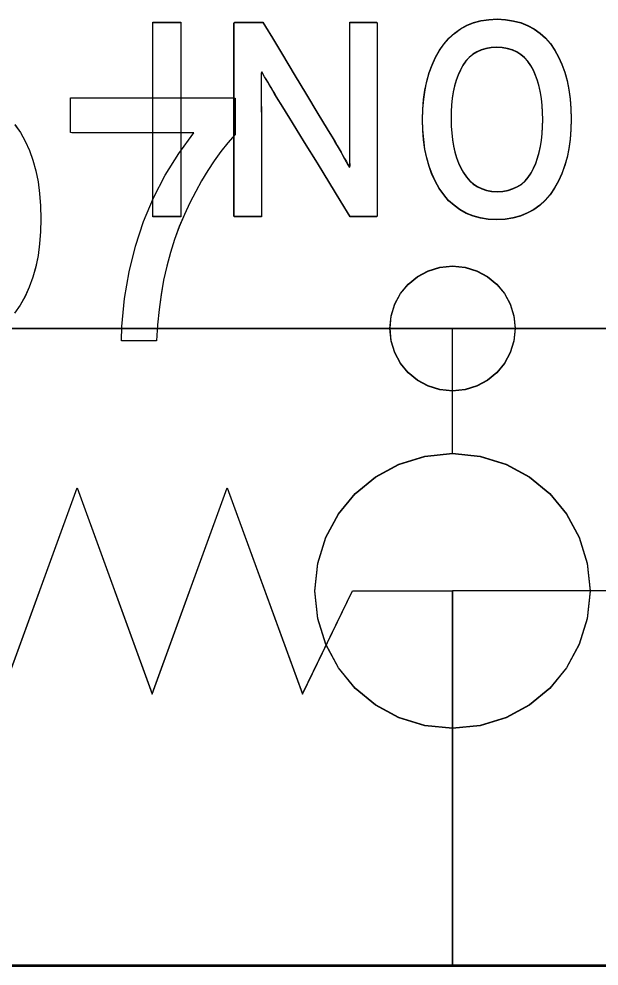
# Model space of a CAD drawing. Extents: x 1 to 47.7, y 0.2 to 35.
# Drawn here: x 35.1976 to 35.4295, y 11.9349 to 12.3136 of the extents above; entities that cross this region are included whole.
import ezdxf

# ---------------------------------------------------------------- set-up
doc = ezdxf.new("R2010")
doc.units = 0
doc.header["$MEASUREMENT"] = 0
for name, color, linetype in [('5_1___24__TARGET_LEDS___12', 7, 'CONTINUOUS'), ('6_1__EMPTY_IO_BOARD_POSITI', 7, 'CONTINUOUS'), ('6_2___8__INDEPENDENT_INPUT', 7, 'CONTINUOUS'), ('6_3___8__OPTOISO_INDEPENDE', 7, 'CONTINUOUS'), ('6_4___24__OPTOISO_INDEPEND', 7, 'CONTINUOUS'), ('6_5___8__INDEPENDENT_INPUT', 7, 'CONTINUOUS'), ('6_6___8__INDEPENDENT_INPUT', 7, 'CONTINUOUS'), ('6_7___8__OPTOISO_INDEPENDE', 7, 'CONTINUOUS'), ('6_8___8__OPTOISO_INDEPENDE', 7, 'CONTINUOUS')]:
    doc.layers.add(name, color=color, linetype=linetype)

msp = doc.modelspace()

# ---------------------------------------------------------------- linework, layer by layer
at = {"layer": '5_1___24__TARGET_LEDS___12'}
for points in [[(35.25103, 12.2345), (35.25103, 12.31225), (35.26232, 12.31225), (35.26232, 12.2345), (35.25103, 12.2345)], [(35.07088, 12.1398), (35.07088, 12.18979), (35.37088, 12.18977)], [(35.37088, 12.1398), (35.37088, 12.18979), (35.67087, 12.18977)], [(35.37088, 12.0298), (35.37088, 11.93517)], [(36.19584, 11.93527), (36.08472, 11.93527), (35.96826, 11.93527), (35.8469, 11.93527), (35.72109, 11.93527), (35.59127, 11.93527), (35.45788, 11.93527), (35.32138, 11.93527), (35.1822, 11.93527), (35.0408, 11.93527), (34.7531, 11.93527), (34.46184, 11.93527)]]:
    msp.add_lwpolyline(points, dxfattribs=at)
for points in [[(35.33002, 12.2345), (35.32893, 12.23628), (35.32601, 12.24103), (35.3218, 12.24786), (35.31686, 12.2559), (35.31172, 12.26424), (35.30693, 12.27202), (35.30304, 12.27835), (35.30058, 12.28234), (35.29979, 12.28363), (35.29906, 12.28484), (35.29835, 12.28603), (35.29767, 12.28717), (35.29701, 12.28829), (35.29638, 12.28937), (35.29576, 12.29042), (35.29518, 12.29143), (35.29461, 12.29241), (35.29438, 12.29178), (35.29438, 12.28991), (35.29439, 12.28798), (35.29439, 12.28599), (35.29441, 12.28394), (35.29442, 12.28183), (35.29444, 12.27966), (35.29446, 12.27743), (35.29448, 12.27514), (35.29449, 12.27371), (35.29449, 12.2701), (35.29449, 12.26465), (35.29449, 12.25811), (35.29449, 12.2512), (35.29449, 12.24466), (35.29449, 12.23922), (35.29449, 12.2356), (35.29448, 12.2345), (35.29397, 12.2345), (35.29283, 12.2345), (35.29124, 12.2345), (35.28941, 12.2345), (35.28754, 12.2345), (35.28583, 12.2345), (35.28447, 12.2345), (35.28366, 12.2345), (35.28353, 12.23505), (35.28353, 12.24009), (35.28353, 12.24925), (35.28353, 12.26114), (35.28353, 12.27433), (35.28353, 12.28743), (35.28353, 12.29901), (35.28353, 12.30767), (35.28353, 12.312), (35.28375, 12.31225), (35.28469, 12.31225), (35.28618, 12.31225), (35.28802, 12.31225), (35.28999, 12.31225), (35.29189, 12.31225), (35.2935, 12.31225), (35.29462, 12.31225), (35.29504, 12.31225), (35.29609, 12.31052), (35.29887, 12.3059), (35.30288, 12.29925), (35.3076, 12.29143), (35.3125, 12.28331), (35.31706, 12.27574), (35.32078, 12.26958), (35.32312, 12.2657), (35.32391, 12.26438), (35.32475, 12.26293), (35.32556, 12.26154), (35.32633, 12.26019), (35.32707, 12.2589), (35.32777, 12.25766), (35.32844, 12.25646), (35.32907, 12.25532), (35.32967, 12.25422), (35.3299, 12.25485), (35.32988, 12.25678), (35.32986, 12.25876), (35.32985, 12.26079), (35.32983, 12.26289), (35.32982, 12.26503), (35.32981, 12.26723), (35.32981, 12.26948), (35.32981, 12.27179), (35.32981, 12.27321), (35.32981, 12.27681), (35.32981, 12.28223), (35.32981, 12.28875), (35.32981, 12.29562), (35.32981, 12.30214), (35.32981, 12.30756), (35.32981, 12.31116), (35.32982, 12.31225), (35.33032, 12.31225), (35.33147, 12.31225), (35.33306, 12.31225), (35.33488, 12.31225), (35.33675, 12.31225), (35.33847, 12.31225), (35.33983, 12.31225), (35.34063, 12.31225), (35.34077, 12.3117), (35.34077, 12.30667), (35.34077, 12.2975), (35.34077, 12.28561), (35.34077, 12.27242), (35.34077, 12.25933), (35.34077, 12.24774), (35.34077, 12.23908), (35.34077, 12.23475), (35.34056, 12.2345), (35.33968, 12.2345), (35.33829, 12.2345), (35.33658, 12.2345), (35.33474, 12.2345), (35.33297, 12.2345), (35.33146, 12.2345), (35.33042, 12.2345)], [(35.41835, 12.27351), (35.41824, 12.26939), (35.41793, 12.26547), (35.41741, 12.26173), (35.41668, 12.25819), (35.41574, 12.25483), (35.4146, 12.25167), (35.41324, 12.2487), (35.41168, 12.24591), (35.40991, 12.24333), (35.40793, 12.24103), (35.40575, 12.23902), (35.40338, 12.23731), (35.40081, 12.2359), (35.39804, 12.23479), (35.39507, 12.23398), (35.3919, 12.23347), (35.38854, 12.23326), (35.38521, 12.23347), (35.38208, 12.23398), (35.37914, 12.23478), (35.3764, 12.23588), (35.37385, 12.23728), (35.3715, 12.23897), (35.36934, 12.24095), (35.36738, 12.24323), (35.36561, 12.24578), (35.36405, 12.24852), (35.36269, 12.25146), (35.36155, 12.2546), (35.36061, 12.25794), (35.35988, 12.26148), (35.35936, 12.26522), (35.35905, 12.26916), (35.35894, 12.2733), (35.35905, 12.27742), (35.35936, 12.28136), (35.35989, 12.2851), (35.36063, 12.28866), (35.36158, 12.29202), (35.36274, 12.29519), (35.36411, 12.29816), (35.36569, 12.30095), (35.36749, 12.30354), (35.36947, 12.30585), (35.37165, 12.30785), (35.37402, 12.30956), (35.37658, 12.31095), (35.37934, 12.31205), (35.38228, 12.31283), (35.38542, 12.31332), (35.38875, 12.3135), (35.39211, 12.3133), (35.39527, 12.3128), (35.39823, 12.31201), (35.40099, 12.31093), (35.40355, 12.30954), (35.40591, 12.30787), (35.40807, 12.30589), (35.41003, 12.30362), (35.41178, 12.30107), (35.41331, 12.29832), (35.41465, 12.29537), (35.41578, 12.29222), (35.4167, 12.28888), (35.41742, 12.28533), (35.41794, 12.28159), (35.41825, 12.27765)], [(35.40696, 12.2733), (35.4069, 12.27619), (35.40672, 12.27896), (35.40643, 12.28161), (35.40603, 12.28414), (35.4055, 12.28655), (35.40486, 12.28883), (35.40411, 12.29099), (35.40323, 12.29303), (35.40222, 12.29493), (35.40105, 12.29662), (35.39973, 12.29808), (35.39825, 12.29932), (35.39662, 12.30035), (35.39483, 12.30115), (35.39289, 12.30172), (35.39079, 12.30208), (35.38854, 12.30222), (35.38632, 12.30208), (35.38426, 12.30173), (35.38235, 12.30116), (35.38059, 12.30037), (35.37898, 12.29936), (35.37752, 12.29814), (35.37622, 12.29669), (35.37506, 12.29503), (35.37405, 12.29316), (35.37315, 12.29117), (35.37238, 12.28904), (35.37173, 12.28678), (35.37121, 12.28439), (35.3708, 12.28186), (35.37052, 12.27921), (35.37037, 12.27643), (35.37033, 12.27351), (35.3704, 12.27063), (35.37058, 12.26788), (35.37088, 12.26525), (35.37131, 12.26274), (35.37186, 12.26036), (35.37253, 12.25811), (35.37333, 12.25598), (35.37425, 12.25397), (35.37528, 12.25206), (35.37645, 12.25032), (35.37776, 12.24881), (35.37922, 12.24752), (35.38083, 12.24647), (35.38259, 12.24564), (35.38449, 12.24504), (35.38655, 12.24467), (35.38875, 12.24453), (35.391, 12.24467), (35.39309, 12.24504), (35.39503, 12.24563), (35.39681, 12.24644), (35.39843, 12.24748), (35.39989, 12.24875), (35.4012, 12.25025), (35.40234, 12.25196), (35.40333, 12.25385), (35.40418, 12.25584), (35.40491, 12.25795), (35.40554, 12.26018), (35.40605, 12.26255), (35.40644, 12.26505), (35.40673, 12.26767), (35.4069, 12.27042)], [(35.39589, 12.18979), (35.39538, 12.18475), (35.39392, 12.18005), (35.39162, 12.17581), (35.38856, 12.17211), (35.38486, 12.16906), (35.38062, 12.16675), (35.37593, 12.1653), (35.3709, 12.16479), (35.36586, 12.1653), (35.36116, 12.16675), (35.35691, 12.16906), (35.35321, 12.17211), (35.35016, 12.17581), (35.34786, 12.18005), (35.3464, 12.18475), (35.34589, 12.18979), (35.3464, 12.19482), (35.34786, 12.19952), (35.35016, 12.20376), (35.35321, 12.20746), (35.35691, 12.21051), (35.36116, 12.21282), (35.36586, 12.21427), (35.3709, 12.21478), (35.37593, 12.21427), (35.38062, 12.21282), (35.38486, 12.21051), (35.38856, 12.20746), (35.39162, 12.20376), (35.39392, 12.19952), (35.39538, 12.19482)], [(35.42589, 12.08482), (35.42477, 12.07373), (35.42157, 12.06341), (35.4165, 12.05406), (35.40979, 12.04592), (35.40165, 12.0392), (35.3923, 12.03413), (35.38197, 12.03092), (35.37088, 12.0298), (35.35979, 12.03092), (35.34947, 12.03413), (35.34013, 12.0392), (35.33199, 12.04592), (35.32528, 12.05406), (35.32021, 12.06341), (35.31701, 12.07373), (35.31589, 12.08482), (35.31701, 12.0959), (35.32021, 12.10622), (35.32528, 12.11556), (35.33199, 12.12369), (35.34013, 12.13041), (35.34947, 12.13548), (35.35979, 12.13869), (35.37088, 12.1398), (35.38197, 12.13869), (35.3923, 12.13548), (35.40165, 12.13041), (35.40979, 12.12369), (35.4165, 12.11556), (35.42157, 12.10622), (35.42477, 12.0959)]]:
    msp.add_lwpolyline(points, close=True, dxfattribs=at)
at = {"layer": '6_1__EMPTY_IO_BOARD_POSITI'}
msp.add_lwpolyline([(34.52897, 11.93486), (34.93661, 11.93486), (35.13683, 11.93486), (35.33303, 11.93486), (35.52397, 11.93486), (35.70843, 11.93486), (35.79785, 11.93486), (35.88518, 11.93486), (35.97028, 11.93486), (36.05299, 11.93486), (36.13317, 11.93486)], dxfattribs=at)
at = {"layer": '6_2___8__INDEPENDENT_INPUT'}
for points in [[(35.49342, 12.08491), (35.37092, 12.08491), (35.37092, 11.93527)], [(36.19584, 11.93527), (36.08472, 11.93527), (35.96826, 11.93527), (35.8469, 11.93527), (35.72109, 11.93527), (35.59127, 11.93527), (35.45788, 11.93527), (35.32138, 11.93527), (35.1822, 11.93527), (35.0408, 11.93527), (34.7531, 11.93527), (34.46184, 11.93527)]]:
    msp.add_lwpolyline(points, dxfattribs=at)
at = {"layer": '6_3___8__OPTOISO_INDEPENDE'}
for points in [[(35.49342, 12.08491), (35.37092, 12.08491), (35.37092, 11.93527)], [(36.19584, 11.93527), (36.08472, 11.93527), (35.96826, 11.93527), (35.8469, 11.93527), (35.72109, 11.93527), (35.59127, 11.93527), (35.45788, 11.93527), (35.32138, 11.93527), (35.1822, 11.93527), (35.0408, 11.93527), (34.7531, 11.93527), (34.46184, 11.93527)]]:
    msp.add_lwpolyline(points, dxfattribs=at)
at = {"layer": '6_4___24__OPTOISO_INDEPEND'}
for points in [[(35.25104, 12.23463), (35.25104, 12.31238), (35.26233, 12.31238), (35.26233, 12.23463), (35.25104, 12.23463)], [(35.0709, 12.13994), (35.0709, 12.18992), (35.37089, 12.1899)], [(35.37089, 12.13994), (35.37089, 12.18992), (35.67088, 12.1899)], [(35.37089, 12.02994), (35.37089, 11.93527)], [(36.19584, 11.93527), (36.08472, 11.93527), (35.96826, 11.93527), (35.8469, 11.93527), (35.72109, 11.93527), (35.59127, 11.93527), (35.45788, 11.93527), (35.32138, 11.93527), (35.1822, 11.93527), (35.0408, 11.93527), (34.7531, 11.93527), (34.46184, 11.93527)]]:
    msp.add_lwpolyline(points, dxfattribs=at)
for points in [[(35.33004, 12.23463), (35.32894, 12.23641), (35.32602, 12.24116), (35.32181, 12.24799), (35.31687, 12.25602), (35.31173, 12.26437), (35.30694, 12.27215), (35.30305, 12.27848), (35.30059, 12.28247), (35.29981, 12.28375), (35.29908, 12.28497), (35.29837, 12.28615), (35.29768, 12.2873), (35.29702, 12.28842), (35.29639, 12.2895), (35.29578, 12.29054), (35.29519, 12.29156), (35.29463, 12.29253), (35.29439, 12.2919), (35.2944, 12.29003), (35.2944, 12.2881), (35.29441, 12.28611), (35.29442, 12.28406), (35.29443, 12.28196), (35.29445, 12.27979), (35.29447, 12.27756), (35.2945, 12.27527), (35.2945, 12.27384), (35.2945, 12.27022), (35.2945, 12.26478), (35.2945, 12.25824), (35.2945, 12.25133), (35.2945, 12.24479), (35.2945, 12.23934), (35.2945, 12.23573), (35.29449, 12.23463), (35.29399, 12.23463), (35.29284, 12.23463), (35.29125, 12.23463), (35.28943, 12.23463), (35.28756, 12.23463), (35.28584, 12.23463), (35.28448, 12.23463), (35.28368, 12.23463), (35.28354, 12.23518), (35.28354, 12.24022), (35.28354, 12.24938), (35.28354, 12.26127), (35.28354, 12.27446), (35.28354, 12.28755), (35.28354, 12.29914), (35.28354, 12.3078), (35.28354, 12.31213), (35.28376, 12.31238), (35.2847, 12.31238), (35.2862, 12.31238), (35.28803, 12.31238), (35.29001, 12.31238), (35.2919, 12.31238), (35.29352, 12.31238), (35.29464, 12.31238), (35.29506, 12.31238), (35.2961, 12.31065), (35.29889, 12.30603), (35.3029, 12.29938), (35.30761, 12.29156), (35.31251, 12.28344), (35.31708, 12.27587), (35.32079, 12.26971), (35.32313, 12.26583), (35.32392, 12.2645), (35.32476, 12.26306), (35.32557, 12.26167), (35.32634, 12.26032), (35.32708, 12.25903), (35.32778, 12.25779), (35.32845, 12.25659), (35.32909, 12.25545), (35.32968, 12.25436), (35.32992, 12.25498), (35.32989, 12.25691), (35.32988, 12.25889), (35.32986, 12.26093), (35.32985, 12.26302), (35.32984, 12.26516), (35.32983, 12.26736), (35.32982, 12.26961), (35.32982, 12.27192), (35.32982, 12.27335), (35.32982, 12.27695), (35.32982, 12.28237), (35.32982, 12.28888), (35.32982, 12.29576), (35.32982, 12.30227), (35.32982, 12.30769), (35.32982, 12.31129), (35.32983, 12.31238), (35.33034, 12.31238), (35.33148, 12.31238), (35.33307, 12.31238), (35.3349, 12.31238), (35.33677, 12.31238), (35.33848, 12.31238), (35.33984, 12.31238), (35.34064, 12.31238), (35.34078, 12.31183), (35.34078, 12.30679), (35.34078, 12.29763), (35.34078, 12.28574), (35.34078, 12.27255), (35.34078, 12.25946), (35.34078, 12.24787), (35.34078, 12.23921), (35.34078, 12.23488), (35.34057, 12.23463), (35.3397, 12.23463), (35.3383, 12.23463), (35.33659, 12.23463), (35.33475, 12.23463), (35.33298, 12.23463), (35.33148, 12.23463), (35.33043, 12.23463)], [(35.41836, 12.27364), (35.41826, 12.26952), (35.41795, 12.2656), (35.41742, 12.26186), (35.4167, 12.25832), (35.41576, 12.25496), (35.41461, 12.2518), (35.41326, 12.24883), (35.41169, 12.24604), (35.40992, 12.24346), (35.40794, 12.24115), (35.40577, 12.23915), (35.40339, 12.23744), (35.40082, 12.23603), (35.39805, 12.23492), (35.39508, 12.23411), (35.39192, 12.2336), (35.38855, 12.23338), (35.38522, 12.2336), (35.38209, 12.23411), (35.37915, 12.23491), (35.37641, 12.23601), (35.37386, 12.2374), (35.37151, 12.23909), (35.36935, 12.24108), (35.36739, 12.24336), (35.36562, 12.24591), (35.36406, 12.24865), (35.36271, 12.25159), (35.36156, 12.25473), (35.36062, 12.25807), (35.35989, 12.26161), (35.35937, 12.26535), (35.35906, 12.26928), (35.35895, 12.27342), (35.35906, 12.27755), (35.35938, 12.28149), (35.35991, 12.28523), (35.36065, 12.28879), (35.3616, 12.29215), (35.36276, 12.29531), (35.36413, 12.29829), (35.36571, 12.30108), (35.3675, 12.30367), (35.36949, 12.30598), (35.37166, 12.30798), (35.37403, 12.30969), (35.3766, 12.31108), (35.37935, 12.31218), (35.3823, 12.31296), (35.38544, 12.31345), (35.38877, 12.31363), (35.39213, 12.31343), (35.39529, 12.31293), (35.39825, 12.31214), (35.40101, 12.31106), (35.40357, 12.30967), (35.40592, 12.30799), (35.40808, 12.30602), (35.41004, 12.30375), (35.41179, 12.3012), (35.41333, 12.29845), (35.41466, 12.2955), (35.41579, 12.29235), (35.41672, 12.28901), (35.41744, 12.28546), (35.41795, 12.28172), (35.41826, 12.27778)], [(35.40697, 12.27342), (35.40691, 12.27632), (35.40674, 12.27909), (35.40645, 12.28174), (35.40604, 12.28427), (35.40552, 12.28667), (35.40488, 12.28896), (35.40412, 12.29112), (35.40325, 12.29316), (35.40224, 12.29506), (35.40107, 12.29674), (35.39974, 12.29821), (35.39827, 12.29945), (35.39663, 12.30047), (35.39484, 12.30127), (35.3929, 12.30185), (35.3908, 12.30221), (35.38855, 12.30235), (35.38634, 12.30221), (35.38428, 12.30186), (35.38236, 12.30129), (35.3806, 12.3005), (35.379, 12.29949), (35.37754, 12.29826), (35.37623, 12.29682), (35.37507, 12.29516), (35.37406, 12.29329), (35.37317, 12.2913), (35.3724, 12.28917), (35.37175, 12.28691), (35.37122, 12.28451), (35.37082, 12.28199), (35.37054, 12.27934), (35.37038, 12.27656), (35.37035, 12.27364), (35.37041, 12.27076), (35.37059, 12.26801), (35.3709, 12.26538), (35.37132, 12.26287), (35.37187, 12.26049), (35.37255, 12.25824), (35.37334, 12.25611), (35.37426, 12.2541), (35.3753, 12.25219), (35.37646, 12.25045), (35.37777, 12.24894), (35.37923, 12.24765), (35.38084, 12.2466), (35.3826, 12.24577), (35.38451, 12.24517), (35.38656, 12.2448), (35.38877, 12.24466), (35.39102, 12.2448), (35.39311, 12.24517), (35.39504, 12.24576), (35.39682, 12.24657), (35.39844, 12.24761), (35.3999, 12.24888), (35.40121, 12.25037), (35.40236, 12.25209), (35.40334, 12.25398), (35.40419, 12.25596), (35.40493, 12.25808), (35.40555, 12.26031), (35.40606, 12.26268), (35.40646, 12.26517), (35.40674, 12.2678), (35.40691, 12.27055)], [(35.3959, 12.18992), (35.39539, 12.18488), (35.39393, 12.18019), (35.39163, 12.17594), (35.38858, 12.17224), (35.38488, 12.16919), (35.38063, 12.16688), (35.37595, 12.16543), (35.37092, 12.16492), (35.36587, 12.16543), (35.36117, 12.16688), (35.35692, 12.16919), (35.35322, 12.17224), (35.35017, 12.17594), (35.34787, 12.18019), (35.34641, 12.18488), (35.34591, 12.18992), (35.34641, 12.19495), (35.34787, 12.19965), (35.35017, 12.20389), (35.35322, 12.20759), (35.35692, 12.21064), (35.36117, 12.21295), (35.36587, 12.21441), (35.37092, 12.21491), (35.37595, 12.21441), (35.38063, 12.21295), (35.38488, 12.21064), (35.38858, 12.20759), (35.39163, 12.20389), (35.39393, 12.19965), (35.39539, 12.19495)], [(35.4259, 12.08495), (35.42479, 12.07386), (35.42158, 12.06354), (35.41651, 12.05419), (35.4098, 12.04605), (35.40166, 12.03933), (35.39231, 12.03426), (35.38198, 12.03105), (35.37089, 12.02994), (35.3598, 12.03105), (35.34948, 12.03426), (35.34014, 12.03933), (35.332, 12.04605), (35.32529, 12.05419), (35.32022, 12.06354), (35.31702, 12.07386), (35.3159, 12.08495), (35.31702, 12.09603), (35.32022, 12.10635), (35.32529, 12.11569), (35.332, 12.12382), (35.34014, 12.13054), (35.34948, 12.13561), (35.3598, 12.13882), (35.37089, 12.13994), (35.38198, 12.13882), (35.39231, 12.13561), (35.40166, 12.13054), (35.4098, 12.12382), (35.41651, 12.11569), (35.42158, 12.10635), (35.42479, 12.09603)]]:
    msp.add_lwpolyline(points, close=True, dxfattribs=at)
at = {"layer": '6_5___8__INDEPENDENT_INPUT'}
msp.add_lwpolyline([(35.28396, 12.26743), (35.28109, 12.26411), (35.27832, 12.26059), (35.27565, 12.25689), (35.27307, 12.25299), (35.2706, 12.24889), (35.26822, 12.2446), (35.26594, 12.24012), (35.26375, 12.23545), (35.26167, 12.23056), (35.25977, 12.22547), (35.25809, 12.22021), (35.25663, 12.21477), (35.25539, 12.20915), (35.25437, 12.20337), (35.25356, 12.1974), (35.25297, 12.19127), (35.2526, 12.18496), (35.25206, 12.18496), (35.25061, 12.18496), (35.24853, 12.18496), (35.24611, 12.18496), (35.24362, 12.18496), (35.24133, 12.18496), (35.23954, 12.18496), (35.2385, 12.18496), (35.23866, 12.19067), (35.23979, 12.2018), (35.24162, 12.2125), (35.24417, 12.2228), (35.24742, 12.23267), (35.25138, 12.24214), (35.25605, 12.25119), (35.26143, 12.25982), (35.26752, 12.26804), (35.26564, 12.26804), (35.26062, 12.26804), (35.25343, 12.26804), (35.24503, 12.26804), (35.2364, 12.26804), (35.22849, 12.26804), (35.22226, 12.26804), (35.21869, 12.26804), (35.21819, 12.26818), (35.21819, 12.2692), (35.21819, 12.27098), (35.21819, 12.27324), (35.21819, 12.27571), (35.21819, 12.27811), (35.21819, 12.28016), (35.21819, 12.2816), (35.21819, 12.28214), (35.22071, 12.28214), (35.2274, 12.28214), (35.23699, 12.28214), (35.24818, 12.28214), (35.25969, 12.28214), (35.27024, 12.28214), (35.27854, 12.28214), (35.28331, 12.28214), (35.28396, 12.28199), (35.28396, 12.28093), (35.28396, 12.27907), (35.28396, 12.27671), (35.28396, 12.27414), (35.28396, 12.27163), (35.28396, 12.26949), (35.28396, 12.26799)], close=True, dxfattribs=at)
for points in [[(35.19595, 12.27135), (35.19814, 12.26817), (35.20006, 12.26473), (35.20173, 12.26104), (35.20314, 12.25711), (35.2043, 12.25293), (35.2052, 12.24849), (35.20584, 12.24382), (35.20622, 12.23889), (35.20635, 12.23372), (35.20622, 12.22857), (35.20583, 12.22366), (35.20518, 12.21899), (35.20427, 12.21456), (35.2031, 12.21037), (35.20167, 12.20641), (35.19998, 12.2027), (35.19803, 12.19922), (35.19581, 12.19599)], [(35.07095, 11.93526), (35.07095, 12.08493), (35.1408, 12.08493), (35.16079, 12.12617), (35.19082, 12.04367), (35.22082, 12.12617), (35.25085, 12.04367), (35.28086, 12.12617), (35.31088, 12.04367), (35.33088, 12.08493), (35.37081, 12.08493), (35.37081, 11.93526)], [(36.19584, 11.93527), (36.08472, 11.93527), (35.96826, 11.93527), (35.8469, 11.93527), (35.72109, 11.93527), (35.59127, 11.93527), (35.45788, 11.93527), (35.32138, 11.93527), (35.1822, 11.93527), (35.0408, 11.93527), (34.7531, 11.93527), (34.46184, 11.93527)]]:
    msp.add_lwpolyline(points, dxfattribs=at)
at = {"layer": '6_6___8__INDEPENDENT_INPUT'}
for points in [[(35.49342, 12.08491), (35.37092, 12.08491), (35.37092, 11.93527)], [(36.19584, 11.93527), (36.08472, 11.93527), (35.96826, 11.93527), (35.8469, 11.93527), (35.72109, 11.93527), (35.59127, 11.93527), (35.45788, 11.93527), (35.32138, 11.93527), (35.1822, 11.93527), (35.0408, 11.93527), (34.7531, 11.93527), (34.46184, 11.93527)]]:
    msp.add_lwpolyline(points, dxfattribs=at)
at = {"layer": '6_7___8__OPTOISO_INDEPENDE'}
for points in [[(35.49342, 12.08491), (35.37092, 12.08491), (35.37092, 11.93527)], [(36.19584, 11.93527), (36.08472, 11.93527), (35.96826, 11.93527), (35.8469, 11.93527), (35.72109, 11.93527), (35.59127, 11.93527), (35.45788, 11.93527), (35.32138, 11.93527), (35.1822, 11.93527), (35.0408, 11.93527), (34.7531, 11.93527), (34.46184, 11.93527)]]:
    msp.add_lwpolyline(points, dxfattribs=at)
at = {"layer": '6_8___8__OPTOISO_INDEPENDE'}
msp.add_lwpolyline([(35.28396, 12.26741), (35.28109, 12.26409), (35.27832, 12.26057), (35.27565, 12.25687), (35.27307, 12.25297), (35.2706, 12.24887), (35.26822, 12.24458), (35.26594, 12.2401), (35.26375, 12.23543), (35.26167, 12.23054), (35.25977, 12.22545), (35.25809, 12.22019), (35.25663, 12.21475), (35.25539, 12.20913), (35.25437, 12.20335), (35.25356, 12.19738), (35.25297, 12.19125), (35.2526, 12.18494), (35.25206, 12.18494), (35.25061, 12.18494), (35.24853, 12.18494), (35.24611, 12.18494), (35.24362, 12.18494), (35.24133, 12.18494), (35.23954, 12.18494), (35.2385, 12.18494), (35.23866, 12.19065), (35.23979, 12.20178), (35.24162, 12.21248), (35.24417, 12.22278), (35.24742, 12.23265), (35.25138, 12.24212), (35.25605, 12.25117), (35.26143, 12.2598), (35.26752, 12.26802), (35.26564, 12.26802), (35.26062, 12.26802), (35.25343, 12.26802), (35.24503, 12.26802), (35.2364, 12.26802), (35.22849, 12.26802), (35.22226, 12.26802), (35.21869, 12.26802), (35.21819, 12.26816), (35.21819, 12.26918), (35.21819, 12.27096), (35.21819, 12.27322), (35.21819, 12.27569), (35.21819, 12.27809), (35.21819, 12.28014), (35.21819, 12.28158), (35.21819, 12.28212), (35.22071, 12.28212), (35.2274, 12.28212), (35.23699, 12.28212), (35.24818, 12.28212), (35.25969, 12.28212), (35.27024, 12.28212), (35.27854, 12.28212), (35.28331, 12.28212), (35.28396, 12.28197), (35.28396, 12.28091), (35.28396, 12.27905), (35.28396, 12.27669), (35.28396, 12.27412), (35.28396, 12.27161), (35.28396, 12.26947), (35.28396, 12.26797)], close=True, dxfattribs=at)
for points in [[(35.19595, 12.27133), (35.19814, 12.26815), (35.20006, 12.26471), (35.20173, 12.26102), (35.20314, 12.25709), (35.2043, 12.25291), (35.2052, 12.24847), (35.20584, 12.2438), (35.20622, 12.23887), (35.20635, 12.2337), (35.20622, 12.22855), (35.20583, 12.22364), (35.20518, 12.21897), (35.20427, 12.21454), (35.2031, 12.21035), (35.20167, 12.20639), (35.19998, 12.20268), (35.19803, 12.1992), (35.19581, 12.19597)], [(35.07081, 11.93527), (35.07081, 12.08491), (35.1408, 12.08491), (35.16079, 12.12615), (35.19082, 12.04365), (35.22082, 12.12615), (35.25085, 12.04365), (35.28086, 12.12615), (35.31088, 12.04365), (35.33088, 12.08491), (35.37092, 12.08491), (35.37092, 11.93527)], [(36.19584, 11.93527), (36.08472, 11.93527), (35.96826, 11.93527), (35.8469, 11.93527), (35.72109, 11.93527), (35.59127, 11.93527), (35.45788, 11.93527), (35.32138, 11.93527), (35.1822, 11.93527), (35.0408, 11.93527), (34.7531, 11.93527), (34.46184, 11.93527)]]:
    msp.add_lwpolyline(points, dxfattribs=at)

doc.saveas('drawing.dxf')
